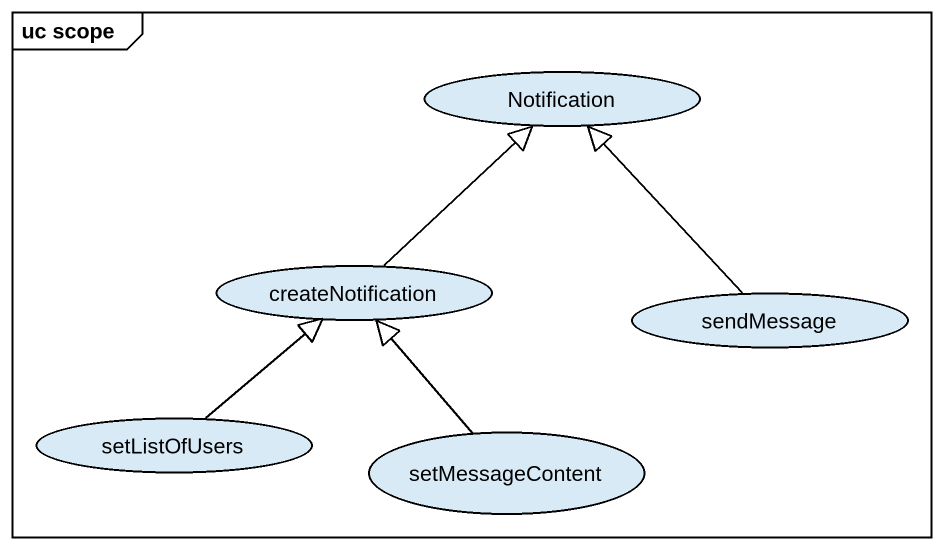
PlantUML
@startuml
mainframe uc scope
usecase Notification
usecase createNotification
usecase sendMessage
usecase setListOfUsers
usecase setMessageContent
createNotification -up-|> Notification
sendMessage -up-|> Notification
setListOfUsers -up-|> createNotification
setMessageContent -up-|> createNotification
@enduml
